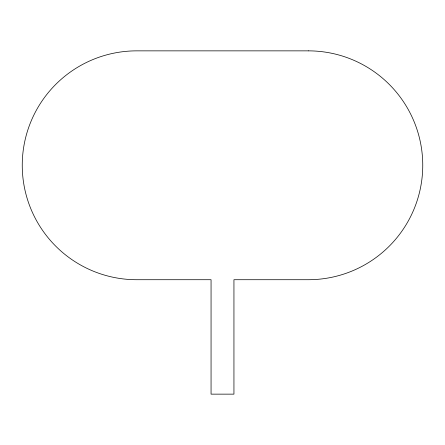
<?xml version="1.0" encoding="UTF-8"?>
<svg xmlns="http://www.w3.org/2000/svg" width="445" height="445" viewBox="0 0 445 445"><rect width="100%" height="100%" fill="white"/><g stroke="black" fill="none" stroke-linecap="round" stroke-linejoin="round"><path stroke-width="0.67" d="M308.324 50.858L136.676 50.858A114.426 114.426 0 0 0 22.25 165.284A114.426 114.426 0 0 0 136.676 279.716L211.058 279.716L211.058 394.142L233.942 394.142L233.942 279.716L308.324 279.716A114.426 114.426 0 0 0 422.75 165.284A114.426 114.426 0 0 0 308.324 50.858"/></g></svg>
